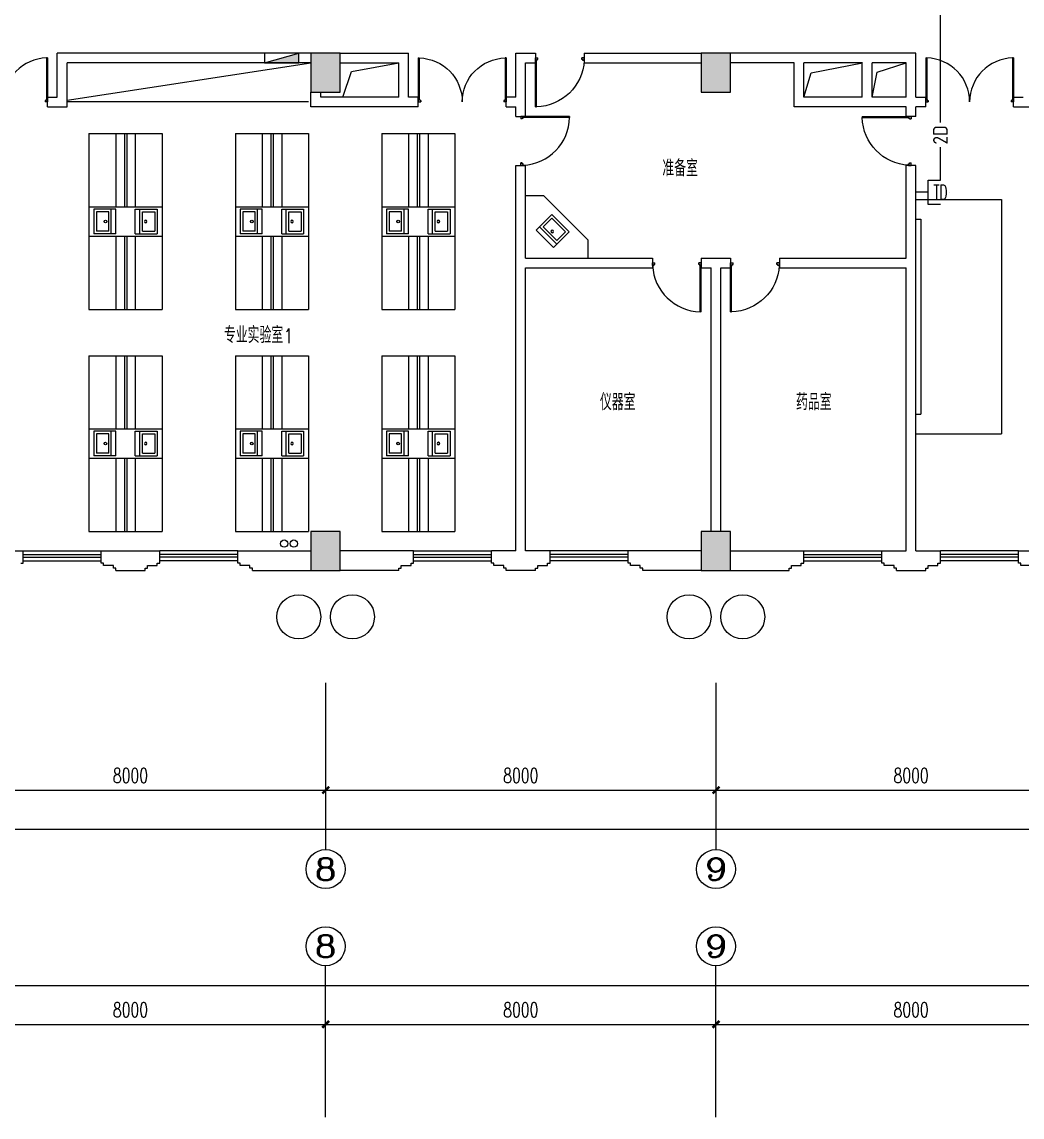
# Model space of a CAD drawing. Extents: x 190999 to 834799, y -200814 to 215286.
# Drawn here: x 341487 to 361987, y 26286 to 48726 of the extents above; entities that cross this region are included whole.
import ezdxf
from ezdxf.enums import TextEntityAlignment as Align

# ---------------------------------------------------------------- set-up
doc = ezdxf.new("R2010")
doc.units = 0
doc.header["$LTSCALE"] = 1000
doc.header["$MEASUREMENT"] = 0
for name, color, linetype in [('00-EQUIP', 3, 'Continuous'), ('00-SIG_TEXT', 7, 'Continuous'), ('00-WIRE-4', 6, 'Continuous'), ('A-墙线', 2, 'Continuous'), ('A-外包装修', 250, 'Continuous'), ('A-外窗', 145, 'Continuous'), ('A-家具', 250, 'Continuous'), ('A-门', 167, 'Continuous'), ('AXIS', 3, 'Continuous'), ('AXIS_TEXT', 7, 'Continuous'), ('COLUMN', 2, 'Continuous'), ('EQUIP_消火栓', 6, 'Continuous'), ('PUB_HATCH', 250, 'Continuous'), ('房间名称', 7, 'Continuous'), ('洞口线', 177, 'Continuous'), ('雨水管', 3, 'Continuous')]:
    doc.layers.add(name, color=color, linetype=linetype)
doc.styles.add('-GBCBIGGBENOR', font='GBENOR.shx', dxfattribs={"bigfont": 'GBCBIG.shx'})
doc.styles.add('_COMPLEX', font='COMPLEX.shx', dxfattribs={"width": 0.5})
doc.styles.add('_TCH_AXIS', font='COMPLEX', dxfattribs={"bigfont": 'GBCBIG'})
doc.styles.add('_TCH_DIM', font='SIMPLEX', dxfattribs={"bigfont": 'GBCBIG'})
doc.styles.add('COMPLEX', font='COMPLEX')
doc.styles.add('DIM_FONT', font='SIMPLEX', dxfattribs={"width": 0.7, "bigfont": 'GBCBIG'})
doc.styles.get("Standard").update_dxf_attribs({"font": 'simhei.ttf'})
doc.styles.add('zz-1', font='arial.ttf', dxfattribs={"width": 0.8})
doc.dimstyles.new('DIMN', dxfattribs={"dimtxt": 300, "dimasz": 100, "dimexe": 250, "dimexo": 300, "dimgap": 150, "dimtad": 1, "dimdec": 0, "dimzin": 0, "dimdsep": 46, "dimtxsty": 'DIM_FONT', "dimblk": 'ARCHTICK', "dimcen": 0.09, "dimclrt": 7, "dimazin": 2, "dimtfac": 1, "dimtdec": 0, "dimtix": 1, "dimtmove": 2, "dimatfit": 3, "dimfxl": 0, "dimtolj": 1, "dimtzin": 0, "dimarcsym": 0})

# ---------------------------------------------------------------- blocks, each defined once
blk = doc.blocks.new('m1000')
at = {"layer": 'A-墙线'}
for p, q in [((0, 0), (0, 200)), ((1000, 0), (1000, 200))]:
    blk.add_line(p, q, dxfattribs=at)
at = {"layer": 'A-门'}
for p, q in [((0, 1100), (0, 100)), ((0, 1100), (20, 1100)), ((20, 1100), (20, 150)), ((0, 150), (30, 150)), ((0, 100), (50, 100)), ((30, 150), (30, 130)), ((30, 130), (50, 130)), ((50, 130), (50, 100)), ((950, 130), (950, 100)), ((970, 130), (950, 130)), ((1000, 100), (950, 100)), ((970, 150), (970, 130)), ((1000, 150), (970, 150)), ((1000, 150), (1000, 100))]:
    blk.add_line(p, q, dxfattribs=at)
blk.add_arc((0, 100), 1000, 2.866, 88.854, dxfattribs=at)
blk = doc.blocks.new('m1800')
at = {"layer": 'A-墙线'}
for p, q in [((-900, -100), (-900, 100)), ((900, -100), (900, 100))]:
    blk.add_line(p, q, dxfattribs=at)
at = {"layer": 'A-门'}
for p, q in [((-900, 900), (-900, 0)), ((-900, 900), (-880, 900)), ((-880, 900), (-880, 50)), ((880, 900), (880, 50)), ((900, 900), (880, 900)), ((900, 900), (900, 0)), ((-900, 50), (-870, 50)), ((-900, 0), (-850, 0)), ((-870, 50), (-870, 30)), ((-870, 30), (-850, 30)), ((-850, 30), (-850, 0)), ((850, 30), (850, 0)), ((870, 30), (850, 30)), ((900, 0), (850, 0)), ((870, 50), (870, 30)), ((900, 50), (870, 50))]:
    blk.add_line(p, q, dxfattribs=at)
for centre, start, end in [((-900, 0), 0, 88.7267), ((900, 0), 91.2733, 180)]:
    blk.add_arc(centre, 900, start, end, dxfattribs=at)
blk = doc.blocks.new('$TwtSys$00000434')
for p, q in [((-0.5, 0.5), (-0.5, -0.5)), ((-0.5, -0.5), (0.5, 0.5)), ((0.5, 0.5), (-0.5, 0.5)), ((0.5, -0.5), (0.5, 0.5)), ((-0.5, -0.5), (0.5, -0.5))]:
    blk.add_line(p, q)
blk.add_solid([(0.5, -0.5), (0.5, 0.5), (-0.5, -0.5)])
blk = doc.blocks.new('_ArchTick')
at = {"const_width": 0.5}
blk.add_lwpolyline([(-0.7, -0.7), (0.7, 0.7)], dxfattribs=at)
blk = doc.blocks.new('*D994')
at = {"layer": 'AXIS', "color": 0, "lineweight": -2}
for p, q in [((339712, 26586), (339712, 28436)), ((347712, 26586), (347712, 28436)), ((339712, 28186), (347712, 28186))]:
    blk.add_line(p, q, dxfattribs=at)
at = {"layer": 'Defpoints', "color": 0}
for p in [(347712, 28186), (339712, 26286), (347712, 26286)]:
    blk.add_point(p, dxfattribs=at)
at = {"layer": 'AXIS', "color": 0, "lineweight": -2, "xscale": 100, "yscale": 100, "zscale": 100, "rotation": 180}
blk.add_blockref('_ArchTick', (339712, 28186), dxfattribs=at)
at = {"layer": 'AXIS', "color": 0, "lineweight": -2, "xscale": 100, "yscale": 100, "zscale": 100}
blk.add_blockref('_ArchTick', (347712, 28186), dxfattribs=at)
at = {"layer": 'AXIS', "color": 7, "insert": (343712, 28486), "char_height": 300, "attachment_point": 5, "style": 'DIM_FONT'}
blk.add_mtext('\\A1;8000', dxfattribs=at)
blk = doc.blocks.new('*D995')
at = {"layer": 'AXIS', "color": 0, "lineweight": -2}
for p, q in [((347712, 26586), (347712, 28436)), ((355712, 26586), (355712, 28436)), ((347712, 28186), (355712, 28186))]:
    blk.add_line(p, q, dxfattribs=at)
at = {"layer": 'Defpoints', "color": 0}
for p in [(355712, 28186), (347712, 26286), (355712, 26286)]:
    blk.add_point(p, dxfattribs=at)
at = {"layer": 'AXIS', "color": 0, "lineweight": -2, "xscale": 100, "yscale": 100, "zscale": 100, "rotation": 180}
blk.add_blockref('_ArchTick', (347712, 28186), dxfattribs=at)
at = {"layer": 'AXIS', "color": 0, "lineweight": -2, "xscale": 100, "yscale": 100, "zscale": 100}
blk.add_blockref('_ArchTick', (355712, 28186), dxfattribs=at)
at = {"layer": 'AXIS', "color": 7, "insert": (351712, 28486), "char_height": 300, "attachment_point": 5, "style": 'DIM_FONT'}
blk.add_mtext('\\A1;8000', dxfattribs=at)
blk = doc.blocks.new('*D996')
at = {"layer": 'AXIS', "color": 0, "lineweight": -2}
for p, q in [((355712, 26586), (355712, 28436)), ((363712, 26586), (363712, 28436)), ((355712, 28186), (363712, 28186))]:
    blk.add_line(p, q, dxfattribs=at)
at = {"layer": 'Defpoints', "color": 0}
for p in [(363712, 28186), (355712, 26286), (363712, 26286)]:
    blk.add_point(p, dxfattribs=at)
at = {"layer": 'AXIS', "color": 0, "lineweight": -2, "xscale": 100, "yscale": 100, "zscale": 100, "rotation": 180}
blk.add_blockref('_ArchTick', (355712, 28186), dxfattribs=at)
at = {"layer": 'AXIS', "color": 0, "lineweight": -2, "xscale": 100, "yscale": 100, "zscale": 100}
blk.add_blockref('_ArchTick', (363712, 28186), dxfattribs=at)
at = {"layer": 'AXIS', "color": 7, "insert": (359712, 28486), "char_height": 300, "attachment_point": 5, "style": 'DIM_FONT'}
blk.add_mtext('\\A1;8000', dxfattribs=at)
blk = doc.blocks.new('*D1003')
at = {"layer": 'AXIS', "color": 0, "lineweight": -2}
for p, q in [((325012, 26586), (325012, 29236)), ((402262, 26586), (402262, 29236)), ((325012, 28986), (402262, 28986))]:
    blk.add_line(p, q, dxfattribs=at)
at = {"layer": 'Defpoints', "color": 0}
for p in [(402262, 28986), (325012, 26286), (402262, 26286)]:
    blk.add_point(p, dxfattribs=at)
at = {"layer": 'AXIS', "color": 0, "lineweight": -2, "xscale": 100, "yscale": 100, "zscale": 100, "rotation": 180}
blk.add_blockref('_ArchTick', (325012, 28986), dxfattribs=at)
at = {"layer": 'AXIS', "color": 0, "lineweight": -2, "xscale": 100, "yscale": 100, "zscale": 100}
blk.add_blockref('_ArchTick', (402262, 28986), dxfattribs=at)
at = {"layer": 'AXIS', "color": 7, "insert": (363637, 29286), "char_height": 300, "attachment_point": 5, "style": 'DIM_FONT'}
blk.add_mtext('\\A1;77250', dxfattribs=at)
blk = doc.blocks.new('*D1062')
at = {"layer": 'AXIS', "color": 0, "lineweight": -2}
for p, q in [((339712, 34386), (339712, 32736)), ((347712, 34386), (347712, 32736)), ((339712, 32986), (347712, 32986))]:
    blk.add_line(p, q, dxfattribs=at)
at = {"layer": 'Defpoints', "color": 0}
for p in [(339712, 34686), (347712, 34686), (347712, 32986)]:
    blk.add_point(p, dxfattribs=at)
at = {"layer": 'AXIS', "color": 0, "lineweight": -2, "xscale": 100, "yscale": 100, "zscale": 100, "rotation": 180}
blk.add_blockref('_ArchTick', (339712, 32986), dxfattribs=at)
at = {"layer": 'AXIS', "color": 0, "lineweight": -2, "xscale": 100, "yscale": 100, "zscale": 100}
blk.add_blockref('_ArchTick', (347712, 32986), dxfattribs=at)
at = {"layer": 'AXIS', "color": 7, "insert": (343712, 33286), "char_height": 300, "attachment_point": 5, "style": 'DIM_FONT'}
blk.add_mtext('\\A1;8000', dxfattribs=at)
blk = doc.blocks.new('*D1063')
at = {"layer": 'AXIS', "color": 0, "lineweight": -2}
for p, q in [((347712, 34386), (347712, 32736)), ((355712, 34386), (355712, 32736)), ((347712, 32986), (355712, 32986))]:
    blk.add_line(p, q, dxfattribs=at)
at = {"layer": 'Defpoints', "color": 0}
for p in [(347712, 34686), (355712, 34686), (355712, 32986)]:
    blk.add_point(p, dxfattribs=at)
at = {"layer": 'AXIS', "color": 0, "lineweight": -2, "xscale": 100, "yscale": 100, "zscale": 100, "rotation": 180}
blk.add_blockref('_ArchTick', (347712, 32986), dxfattribs=at)
at = {"layer": 'AXIS', "color": 0, "lineweight": -2, "xscale": 100, "yscale": 100, "zscale": 100}
blk.add_blockref('_ArchTick', (355712, 32986), dxfattribs=at)
at = {"layer": 'AXIS', "color": 7, "insert": (351712, 33286), "char_height": 300, "attachment_point": 5, "style": 'DIM_FONT'}
blk.add_mtext('\\A1;8000', dxfattribs=at)
blk = doc.blocks.new('*D1064')
at = {"layer": 'AXIS', "color": 0, "lineweight": -2}
for p, q in [((355712, 34386), (355712, 32736)), ((363712, 34386), (363712, 32736)), ((355712, 32986), (363712, 32986))]:
    blk.add_line(p, q, dxfattribs=at)
at = {"layer": 'Defpoints', "color": 0}
for p in [(355712, 34686), (363712, 34686), (363712, 32986)]:
    blk.add_point(p, dxfattribs=at)
at = {"layer": 'AXIS', "color": 0, "lineweight": -2, "xscale": 100, "yscale": 100, "zscale": 100, "rotation": 180}
blk.add_blockref('_ArchTick', (355712, 32986), dxfattribs=at)
at = {"layer": 'AXIS', "color": 0, "lineweight": -2, "xscale": 100, "yscale": 100, "zscale": 100}
blk.add_blockref('_ArchTick', (363712, 32986), dxfattribs=at)
at = {"layer": 'AXIS', "color": 7, "insert": (359712, 33286), "char_height": 300, "attachment_point": 5, "style": 'DIM_FONT'}
blk.add_mtext('\\A1;8000', dxfattribs=at)
blk = doc.blocks.new('*D1071')
at = {"layer": 'AXIS', "color": 0, "lineweight": -2}
for p, q in [((329412, 34386), (329412, 31936)), ((402712, 34386), (402712, 31936)), ((329412, 32186), (402712, 32186))]:
    blk.add_line(p, q, dxfattribs=at)
at = {"layer": 'Defpoints', "color": 0}
for p in [(329412, 34686), (402712, 34686), (402712, 32186)]:
    blk.add_point(p, dxfattribs=at)
at = {"layer": 'AXIS', "color": 0, "lineweight": -2, "xscale": 100, "yscale": 100, "zscale": 100, "rotation": 180}
blk.add_blockref('_ArchTick', (329412, 32186), dxfattribs=at)
at = {"layer": 'AXIS', "color": 0, "lineweight": -2, "xscale": 100, "yscale": 100, "zscale": 100}
blk.add_blockref('_ArchTick', (402712, 32186), dxfattribs=at)
at = {"layer": 'AXIS', "color": 7, "insert": (366062, 32486), "char_height": 300, "attachment_point": 5, "style": 'DIM_FONT'}
blk.add_mtext('\\A1;73300', dxfattribs=at)
blk = doc.blocks.new('_AXISO')
blk.add_circle((0, 0), 0.5)
at = {"layer": 'AXIS_TEXT', "style": 'COMPLEX', "width": 1.041667}
blk.add_attdef('A', text='', height=0.56, dxfattribs=at).set_placement((-0.25, -0.28), (0.25, -0.28), align=Align.FIT)
blk = doc.blocks.new('$plan$00001609')
at = {"linetype": 'Continuous'}
for p, q in [((0, -251), (0, 251)), ((0, 251), (450, 251)), ((93, -251), (93, 251)), ((450, 251), (450, -251)), ((146, -199), (146, 199)), ((146, 199), (397, 199)), ((397, 199), (397, -199)), ((146, -199), (397, -199)), ((0, -251), (450, -251))]:
    blk.add_line(p, q, dxfattribs=at)
blk.add_line((238, 2), (238, 0))
blk.add_arc((212, 0), 26, 4.716, 0, dxfattribs=at)
at = {"style": 'zz-1'}
for tag in ['YSIZE', 'XSIZE']:
    blk.add_attdef(tag, (0, 0), '', height=0.5, dxfattribs=at)
blk = doc.blocks.new('_LINKPT1')
at = {"color": 0}
blk.add_line((0, 0), (0, 0), dxfattribs=at)
blk = doc.blocks.new('IO37IMB6')
for p, q in [((-0.5, 0.499), (-0.5, 0.999)), ((0.5, 0.999), (0.5, 0.499)), ((0.5, 0.499), (-0.5, 0.499)), ((0, 0.5), (0, 0))]:
    blk.add_line(p, q)
at = {"xscale": 0.002, "yscale": 0.002, "zscale": 0.002}
for p in [(0, 1.384), (-0.5, 0.499), (0.5, 0.499), (0, 0)]:
    blk.add_blockref('_LINKPT1', p, dxfattribs=at)
at = {"style": '_COMPLEX', "width": 0.6, "flags": 8}
blk.add_attdef('$TEXT$', text='', height=0.6, dxfattribs=at).set_placement((0, 1), align=Align.MIDDLE_CENTER)
at = {"flags": 9}
blk.add_attdef('A', (0, 0), '', height=0.00002, dxfattribs=at)

msp = doc.modelspace()

# ---------------------------------------------------------------- hatches: boundary and pattern name
at = {"layer": 'PUB_HATCH'}
for points in [[(348011.6, 47286.5), (348011.6, 48086.5), (347411.6, 48086.5), (347411.6, 47286.5)], [(356011.6, 47286.5), (356011.6, 48086.5), (355411.6, 48086.5), (355411.6, 47286.5)], [(348011.6, 37486.5), (348011.6, 38286.5), (347411.6, 38286.5), (347411.6, 37486.5)], [(356011.6, 37486.5), (356011.6, 38286.5), (355411.6, 38286.5), (355411.6, 37486.5)]]:
    msp.add_hatch(color=256, dxfattribs=at).paths.add_polyline_path(points)

# ---------------------------------------------------------------- linework, layer by layer
at = {"layer": '00-WIRE-4'}
for p, q in [((360311.1, 46661.9), (360311.1, 51086.5)), ((360311.1, 45486.5), (360311.1, 46161.3))]:
    msp.add_line(p, q, dxfattribs=at)
at = {"layer": 'A-墙线'}
for p, q in [((347411.6, 48086.5), (342211.6, 48086.5)), ((342211.6, 47186.5), (342211.6, 48086.5)), ((348011.6, 48086.5), (349411.6, 48086.5)), ((349411.6, 47186.5), (349411.6, 48086.5)), ((351611.6, 47186.5), (351611.6, 48086.5)), ((351611.6, 48086.5), (352011.6, 48086.5)), ((353011.6, 48086.5), (355411.6, 48086.5)), ((359811.6, 48086.5), (356011.6, 48086.5)), ((359811.6, 47186.5), (359811.6, 48086.5)), ((347411.6, 47886.5), (342411.6, 47886.5)), ((342411.6, 46986.5), (342411.6, 47886.5)), ((348011.6, 47886.5), (349211.6, 47886.5)), ((349211.6, 47186.5), (349211.6, 47886.5)), ((351811.6, 46786.5), (351811.6, 47886.5)), ((351811.6, 47886.5), (352011.6, 47886.5)), ((353011.6, 47886.5), (355411.6, 47886.5)), ((357311.6, 47886.5), (356011.6, 47886.5)), ((358713, 47886.5), (357511.6, 47886.5)), ((359611.6, 47886.5), (358911.6, 47886.5)), ((359611.6, 47186.5), (359611.6, 47886.5)), ((342011.6, 47186.5), (342211.6, 47186.5)), ((347411.6, 46986.5), (347411.6, 47286.5)), ((347611.6, 47186.5), (347611.6, 47286.5)), ((349211.6, 47186.5), (347611.6, 47186.5)), ((349611.6, 47186.5), (349411.6, 47186.5)), ((351611.6, 47186.5), (351411.6, 47186.5)), ((359811.6, 47186.5), (360011.6, 47186.5)), ((361811.6, 47186.5), (362011.6, 47186.5)), ((342011.6, 46986.5), (342411.6, 46986.5)), ((349611.6, 46986.5), (347411.6, 46986.5)), ((351411.6, 46986.5), (351611.6, 46986.5)), ((351611.6, 46786.5), (351611.6, 46986.5)), ((359611.6, 46786.5), (359611.6, 46986.5)), ((359811.6, 46786.5), (359811.6, 46986.5)), ((360011.6, 46986.5), (359811.6, 46986.5)), ((361811.6, 46986.5), (364011.6, 46986.5)), ((351611.6, 37886.5), (351611.6, 45786.5)), ((351811.6, 43886.5), (351811.6, 45786.5)), ((359611.6, 43886.5), (359611.6, 45786.5)), ((359811.6, 37886.5), (359811.6, 45786.5)), ((351811.6, 43886.5), (354411.6, 43886.5)), ((355411.6, 43886.5), (356011.6, 43886.5)), ((357011.6, 43886.5), (359611.6, 43886.5)), ((351811.6, 37886.5), (351811.6, 43686.5)), ((351811.6, 43686.5), (354411.6, 43686.5)), ((355411.6, 43686.5), (355611.6, 43686.5)), ((355611.6, 38286.5), (355611.6, 43686.5)), ((355811.6, 43686.5), (356011.6, 43686.5)), ((355811.6, 38286.5), (355811.6, 43686.5)), ((357011.6, 43686.5), (359611.6, 43686.5)), ((359611.6, 37886.5), (359611.6, 43686.5)), ((340011.6, 37886.5), (341511.6, 37886.5)), ((341511.6, 37636.5), (341511.6, 37886.5)), ((343111.6, 37886.5), (344311.6, 37886.5)), ((343111.6, 37636.5), (343111.6, 37886.5)), ((344311.6, 37636.5), (344311.6, 37886.5)), ((345911.6, 37886.5), (347411.6, 37886.5)), ((345911.6, 37636.5), (345911.6, 37886.5)), ((349511.6, 37886.5), (348011.6, 37886.5)), ((349511.6, 37636.5), (349511.6, 37886.5)), ((351611.6, 37886.5), (351111.6, 37886.5)), ((351111.6, 37636.5), (351111.6, 37886.5)), ((352311.6, 37886.5), (351811.6, 37886.5)), ((352311.6, 37636.5), (352311.6, 37886.5)), ((355411.6, 37886.5), (353911.6, 37886.5)), ((353911.6, 37636.5), (353911.6, 37886.5)), ((356011.6, 37886.5), (357511.6, 37886.5)), ((357511.6, 37636.5), (357511.6, 37886.5)), ((359111.6, 37886.5), (359611.6, 37886.5)), ((359111.6, 37636.5), (359111.6, 37886.5)), ((359811.6, 37886.5), (360311.6, 37886.5)), ((360311.6, 37636.5), (360311.6, 37886.5)), ((361911.6, 37886.5), (363411.6, 37886.5)), ((361911.6, 37636.5), (361911.6, 37886.5)), ((341461.6, 37636.5), (341511.6, 37636.5)), ((343161.6, 37636.5), (343111.6, 37636.5)), ((343161.6, 37586.5), (343161.6, 37636.5)), ((343361.6, 37586.5), (343161.6, 37586.5)), ((343361.6, 37536.5), (343361.6, 37586.5)), ((343411.6, 37536.5), (343361.6, 37536.5)), ((343411.6, 37486.5), (343411.6, 37536.5)), ((343411.6, 37486.5), (344011.6, 37486.5)), ((344011.6, 37486.5), (344011.6, 37536.5)), ((344011.6, 37536.5), (344061.6, 37536.5)), ((344061.6, 37536.5), (344061.6, 37586.5)), ((344061.6, 37586.5), (344261.6, 37586.5)), ((344261.6, 37636.5), (344311.6, 37636.5)), ((344261.6, 37586.5), (344261.6, 37636.5)), ((345961.6, 37636.5), (345911.6, 37636.5)), ((345961.6, 37586.5), (345961.6, 37636.5)), ((346161.6, 37586.5), (345961.6, 37586.5)), ((346161.6, 37536.5), (346161.6, 37586.5)), ((346211.6, 37536.5), (346161.6, 37536.5)), ((346211.6, 37486.5), (346211.6, 37536.5)), ((346211.6, 37486.5), (347411.6, 37486.5)), ((349211.6, 37486.5), (348011.6, 37486.5)), ((349211.6, 37486.5), (349211.6, 37536.5)), ((349211.6, 37536.5), (349261.6, 37536.5)), ((349261.6, 37536.5), (349261.6, 37586.5)), ((349261.6, 37586.5), (349461.6, 37586.5)), ((349461.6, 37636.5), (349511.6, 37636.5)), ((349461.6, 37586.5), (349461.6, 37636.5)), ((351161.6, 37636.5), (351111.6, 37636.5)), ((351161.6, 37586.5), (351161.6, 37636.5)), ((351361.6, 37586.5), (351161.6, 37586.5)), ((351361.6, 37536.5), (351361.6, 37586.5)), ((351411.6, 37536.5), (351361.6, 37536.5)), ((351411.6, 37486.5), (351411.6, 37536.5)), ((352011.6, 37486.5), (351411.6, 37486.5)), ((352011.6, 37486.5), (352011.6, 37536.5)), ((352011.6, 37536.5), (352061.6, 37536.5)), ((352061.6, 37536.5), (352061.6, 37586.5)), ((352061.6, 37586.5), (352261.6, 37586.5)), ((352261.6, 37636.5), (352311.6, 37636.5)), ((352261.6, 37586.5), (352261.6, 37636.5)), ((353961.6, 37636.5), (353911.6, 37636.5)), ((353961.6, 37586.5), (353961.6, 37636.5)), ((354161.6, 37586.5), (353961.6, 37586.5)), ((354161.6, 37536.5), (354161.6, 37586.5)), ((354211.6, 37536.5), (354161.6, 37536.5)), ((354211.6, 37486.5), (354211.6, 37536.5)), ((355411.6, 37486.5), (354211.6, 37486.5)), ((356011.6, 37486.5), (357211.6, 37486.5)), ((357211.6, 37486.5), (357211.6, 37536.5)), ((357211.6, 37536.5), (357261.6, 37536.5)), ((357261.6, 37536.5), (357261.6, 37586.5)), ((357261.6, 37586.5), (357461.6, 37586.5)), ((357461.6, 37636.5), (357511.6, 37636.5)), ((357461.6, 37586.5), (357461.6, 37636.5)), ((359161.6, 37636.5), (359111.6, 37636.5)), ((359161.6, 37586.5), (359161.6, 37636.5)), ((359361.6, 37586.5), (359161.6, 37586.5)), ((359361.6, 37536.5), (359361.6, 37586.5)), ((359411.6, 37536.5), (359361.6, 37536.5)), ((359411.6, 37486.5), (359411.6, 37536.5)), ((359411.6, 37486.5), (360011.6, 37486.5)), ((360011.6, 37486.5), (360011.6, 37536.5)), ((360011.6, 37536.5), (360061.6, 37536.5)), ((360061.6, 37536.5), (360061.6, 37586.5)), ((360061.6, 37586.5), (360261.6, 37586.5)), ((360261.6, 37636.5), (360311.6, 37636.5)), ((360261.6, 37586.5), (360261.6, 37636.5)), ((361961.6, 37636.5), (361911.6, 37636.5)), ((361961.6, 37586.5), (361961.6, 37636.5)), ((362161.6, 37586.5), (361961.6, 37586.5))]:
    msp.add_line(p, q, dxfattribs=at)
for points in [[(359611.6, 46986.5), (357311.6, 46986.5), (357311.6, 47886.5)], [(358711.6, 47186.5), (357511.6, 47186.5), (357511.6, 47886.5)], [(358711.6, 47186.5), (358711.6, 47886.5)], [(359611.6, 47186.5), (358911.6, 47186.5), (358911.6, 47886.5)]]:
    msp.add_lwpolyline(points, dxfattribs=at)
at = {"layer": 'A-外包装修'}
for centre in [(347161.6, 36536.5), (348261.6, 36536.5), (355161.6, 36536.5), (356261.6, 36536.5)]:
    msp.add_circle(centre, 450, dxfattribs=at)
at = {"layer": 'A-外窗'}
for p, q in [((341511.6, 37886.5), (343111.6, 37886.5)), ((341511.6, 37816.5), (343111.6, 37816.5)), ((341511.6, 37756.5), (343111.6, 37756.5)), ((345911.6, 37886.5), (344311.6, 37886.5)), ((345911.6, 37816.5), (344311.6, 37816.5)), ((345911.6, 37756.5), (344311.6, 37756.5)), ((349511.6, 37886.5), (351111.6, 37886.5)), ((349511.6, 37816.5), (351111.6, 37816.5)), ((349511.6, 37756.5), (351111.6, 37756.5)), ((353911.6, 37886.5), (352311.6, 37886.5)), ((353911.6, 37816.5), (352311.6, 37816.5)), ((353911.6, 37756.5), (352311.6, 37756.5)), ((357511.6, 37886.5), (359111.6, 37886.5)), ((357511.6, 37816.5), (359111.6, 37816.5)), ((357511.6, 37756.5), (359111.6, 37756.5)), ((361911.6, 37886.5), (360311.6, 37886.5)), ((361911.6, 37816.5), (360311.6, 37816.5)), ((361911.6, 37756.5), (360311.6, 37756.5)), ((341511.6, 37686.5), (343111.6, 37686.5)), ((345911.6, 37686.5), (344311.6, 37686.5)), ((349511.6, 37686.5), (351111.6, 37686.5)), ((353911.6, 37686.5), (352311.6, 37686.5)), ((357511.6, 37686.5), (359111.6, 37686.5)), ((361911.6, 37686.5), (360311.6, 37686.5))]:
    msp.add_line(p, q, dxfattribs=at)
at = {"layer": 'A-家具'}
for p, q in [((342411.6, 47124.6), (347411.6, 47886.5)), ((347361.6, 47086.5), (342411.6, 47086.5)), ((342861.6, 46436.5), (342861.6, 42836.5)), ((342861.6, 46436.5), (344361.6, 46436.5)), ((343411.6, 46436.5), (343411.6, 44936.5)), ((343586.6, 46436.5), (343586.6, 44936.5)), ((343636.6, 46436.5), (343636.6, 44936.5)), ((343811.6, 46436.5), (343811.6, 44936.5)), ((344361.6, 46436.5), (344361.6, 42836.5)), ((345861.6, 46436.5), (345861.6, 42836.5)), ((345861.6, 46436.5), (347361.6, 46436.5)), ((346411.6, 46436.5), (346411.6, 44936.5)), ((346586.6, 46436.5), (346586.6, 44936.5)), ((346636.6, 46436.5), (346636.6, 44936.5)), ((346811.6, 46436.5), (346811.6, 44936.5)), ((347361.6, 46436.5), (347361.6, 42836.5)), ((348861.6, 46436.5), (348861.6, 42836.5)), ((348861.6, 46436.5), (350361.6, 46436.5)), ((349411.6, 46436.5), (349411.6, 44936.5)), ((349586.6, 46436.5), (349586.6, 44936.5)), ((349636.6, 46436.5), (349636.6, 44936.5)), ((349811.6, 46436.5), (349811.6, 44936.5)), ((350361.6, 46436.5), (350361.6, 42836.5)), ((352186.6, 45161.5), (351811.6, 45161.5)), ((353086.6, 44261.5), (352186.6, 45161.5)), ((342861.6, 44936.5), (344361.6, 44936.5)), ((345861.6, 44936.5), (347361.6, 44936.5)), ((348861.6, 44936.5), (350361.6, 44936.5)), ((359811.6, 45086.5), (361561.6, 45086.5)), ((361561.6, 45086.5), (361561.6, 40286.5)), ((359811.6, 44686.5), (359911.6, 44686.5)), ((359911.6, 44686.5), (359911.6, 40686.5)), ((342861.6, 44336.5), (344361.6, 44336.5)), ((343411.6, 44336.5), (343411.6, 42836.5)), ((343586.6, 44336.5), (343586.6, 42836.5)), ((343636.6, 44336.5), (343636.6, 42836.5)), ((343811.6, 44336.5), (343811.6, 42836.5)), ((345861.6, 44336.5), (347361.6, 44336.5)), ((346411.6, 44336.5), (346411.6, 42836.5)), ((346586.6, 44336.5), (346586.6, 42836.5)), ((346636.6, 44336.5), (346636.6, 42836.5)), ((346811.6, 44336.5), (346811.6, 42836.5)), ((348861.6, 44336.5), (350361.6, 44336.5)), ((349411.6, 44336.5), (349411.6, 42836.5)), ((349586.6, 44336.5), (349586.6, 42836.5)), ((349636.6, 44336.5), (349636.6, 42836.5)), ((349811.6, 44336.5), (349811.6, 42836.5)), ((353086.6, 44261.5), (353086.6, 43886.5)), ((342861.6, 42836.5), (344361.6, 42836.5)), ((345861.6, 42836.5), (347361.6, 42836.5)), ((348861.6, 42836.5), (350361.6, 42836.5)), ((342861.6, 41886.5), (342861.6, 38286.5)), ((342861.6, 41886.5), (344361.6, 41886.5)), ((343411.6, 41886.5), (343411.6, 40386.5)), ((343586.6, 41886.5), (343586.6, 40386.5)), ((343636.6, 41886.5), (343636.6, 40386.5)), ((343811.6, 41886.5), (343811.6, 40386.5)), ((344361.6, 41886.5), (344361.6, 38286.5)), ((345861.6, 41886.5), (345861.6, 38286.5)), ((345861.6, 41886.5), (347361.6, 41886.5)), ((346411.6, 41886.5), (346411.6, 40386.5)), ((346586.6, 41886.5), (346586.6, 40386.5)), ((346636.6, 41886.5), (346636.6, 40386.5)), ((346811.6, 41886.5), (346811.6, 40386.5)), ((347361.6, 41886.5), (347361.6, 38286.5)), ((348861.6, 41886.5), (348861.6, 38286.5)), ((348861.6, 41886.5), (350361.6, 41886.5)), ((349411.6, 41886.5), (349411.6, 40386.5)), ((349586.6, 41886.5), (349586.6, 40386.5)), ((349636.6, 41886.5), (349636.6, 40386.5)), ((349811.6, 41886.5), (349811.6, 40386.5)), ((350361.6, 41886.5), (350361.6, 38286.5)), ((359811.6, 40686.5), (359911.6, 40686.5)), ((342861.6, 40386.5), (344361.6, 40386.5)), ((345861.6, 40386.5), (347361.6, 40386.5)), ((348861.6, 40386.5), (350361.6, 40386.5)), ((359811.6, 40286.5), (361561.6, 40286.5)), ((342861.6, 39786.5), (344361.6, 39786.5)), ((343411.6, 39786.5), (343411.6, 38286.5)), ((343586.6, 39786.5), (343586.6, 38286.5)), ((343636.6, 39786.5), (343636.6, 38286.5)), ((343811.6, 39786.5), (343811.6, 38286.5)), ((345861.6, 39786.5), (347361.6, 39786.5)), ((346411.6, 39786.5), (346411.6, 38286.5)), ((346586.6, 39786.5), (346586.6, 38286.5)), ((346636.6, 39786.5), (346636.6, 38286.5)), ((346811.6, 39786.5), (346811.6, 38286.5)), ((348861.6, 39786.5), (350361.6, 39786.5)), ((349411.6, 39786.5), (349411.6, 38286.5)), ((349586.6, 39786.5), (349586.6, 38286.5)), ((349636.6, 39786.5), (349636.6, 38286.5)), ((349811.6, 39786.5), (349811.6, 38286.5)), ((342861.6, 38286.5), (344361.6, 38286.5)), ((345861.6, 38286.5), (347361.6, 38286.5)), ((348861.6, 38286.5), (350361.6, 38286.5))]:
    msp.add_line(p, q, dxfattribs=at)
at = {"layer": 'AXIS'}
for p, q in [((347711.6, 35186.5), (347711.6, 31767.4)), ((355711.6, 35186.5), (355711.6, 31767.4)), ((347711.6, 26286.5), (347711.6, 29386.5)), ((355711.6, 26286.5), (355711.6, 29386.5))]:
    msp.add_line(p, q, dxfattribs=at)
at = {"layer": 'COLUMN'}
for p, q in [((348011.6, 48086.5), (347411.6, 48086.5)), ((347411.6, 48086.5), (347411.6, 47286.5)), ((348011.6, 47286.5), (348011.6, 48086.5)), ((356011.6, 48086.5), (355411.6, 48086.5)), ((355411.6, 48086.5), (355411.6, 47286.5)), ((356011.6, 47286.5), (356011.6, 48086.5)), ((347411.6, 47286.5), (348011.6, 47286.5)), ((355411.6, 47286.5), (356011.6, 47286.5)), ((348011.6, 38286.5), (347411.6, 38286.5)), ((347411.6, 38286.5), (347411.6, 37486.5)), ((348011.6, 37486.5), (348011.6, 38286.5)), ((356011.6, 38286.5), (355411.6, 38286.5)), ((355411.6, 38286.5), (355411.6, 37486.5)), ((356011.6, 37486.5), (356011.6, 38286.5)), ((347411.6, 37486.5), (348011.6, 37486.5)), ((355411.6, 37486.5), (356011.6, 37486.5))]:
    msp.add_line(p, q, dxfattribs=at)
at = {"layer": '洞口线', "ltscale": 2}
for points in [[(348061.6, 47186.5), (348239.5, 47712.9), (349211.6, 47886.5)], [(357511.6, 47186.5), (357665.7, 47684.8), (358713, 47886.5)], [(358911.6, 47186.5), (359014.4, 47699.3), (359611.6, 47886.5)]]:
    msp.add_lwpolyline(points, dxfattribs=at)
at = {"layer": '雨水管'}
for centre in [(346861.6, 38036.5), (347061.6, 38036.5)]:
    msp.add_circle(centre, 75, dxfattribs=at)

# ---------------------------------------------------------------- block references
at = {"layer": '00-EQUIP'}
ref = msp.add_blockref('IO37IMB6', (359811.6, 45236.5), dxfattribs=dict(at, xscale=500, yscale=500, zscale=500, rotation=270))
ref.add_attrib('$TEXT$', 'TD', dxfattribs={"layer": '0', "height": 300, "style": '_COMPLEX', "width": 0.6, "flags": 8}).set_placement((360311.6, 45236.5), align=Align.MIDDLE_CENTER)
at = {"layer": 'A-家具', "yscale": -1, "rotation": 180}
for p in [(343411.6, 44636.5), (346411.6, 44636.5), (349411.6, 44636.5), (343411.6, 40086.5), (346411.6, 40086.5), (349411.6, 40086.5)]:
    msp.add_blockref('$plan$00001609', p, dxfattribs=at)
at = {"layer": 'A-家具'}
for p in [(343811.6, 44636.5), (346811.6, 44636.5), (349811.6, 44636.5), (343811.6, 40086.5), (346811.6, 40086.5), (349811.6, 40086.5)]:
    msp.add_blockref('$plan$00001609', p, dxfattribs=at)
at = {"layer": 'A-家具', "rotation": 45.00000000000001}
msp.add_blockref('$plan$00001609', (352206.3, 44281.2), dxfattribs=at)
at = {"layer": 'A-门', "xscale": -1}
for p, rotation in [((352011.6, 48086.5), 180), ((359811.6, 46786.5), 90), ((356011.6, 43886.5), 180)]:
    msp.add_blockref('m1000', p, dxfattribs=dict(at, rotation=rotation))
at = {"layer": 'A-门'}
for p in [(341111.6, 47086.5), (360911.6, 47086.5)]:
    msp.add_blockref('m1800', p, dxfattribs=at)
at = {"layer": 'A-门', "xscale": -1}
msp.add_blockref('m1800', (350511.6, 47086.5), dxfattribs=at)
at = {"layer": 'A-门'}
for p, rotation in [((351611.6, 46786.5), 270), ((355411.6, 43886.5), 180)]:
    msp.add_blockref('m1000', p, dxfattribs=dict(at, rotation=rotation))
at = {"layer": 'AXIS'}
ref = msp.add_blockref('_AXISO', (347711.6, 31367.4), dxfattribs=dict(at, xscale=800, yscale=800, zscale=800))
ref.add_attrib('A', '8', dxfattribs={"layer": 'AXIS_TEXT', "height": 452.5, "style": '_TCH_AXIS', "width": 1.5}).set_placement((347485.4, 31141.1), (347937.9, 31141.1), align=Align.FIT)
ref = msp.add_blockref('_AXISO', (355711.6, 31367.4), dxfattribs=dict(at, xscale=800, yscale=800, zscale=800))
ref.add_attrib('A', '9', dxfattribs={"layer": 'AXIS_TEXT', "height": 452.5, "style": '_TCH_AXIS', "width": 1.5}).set_placement((355485.4, 31141.1), (355937.9, 31141.1), align=Align.FIT)
ref = msp.add_blockref('_AXISO', (347711.6, 29786.5), dxfattribs=dict(at, xscale=800, yscale=800, zscale=800))
ref.add_attrib('A', '8', dxfattribs={"layer": 'AXIS_TEXT', "height": 452.5, "style": '_TCH_AXIS', "width": 1.5}).set_placement((347485.4, 29560.2), (347937.9, 29560.2), align=Align.FIT)
ref = msp.add_blockref('_AXISO', (355711.6, 29786.5), dxfattribs=dict(at, xscale=800, yscale=800, zscale=800))
ref.add_attrib('A', '9', dxfattribs={"layer": 'AXIS_TEXT', "height": 452.5, "style": '_TCH_AXIS', "width": 1.5}).set_placement((355485.4, 29560.2), (355937.9, 29560.2), align=Align.FIT)
at = {"layer": 'EQUIP_消火栓', "xscale": 700, "yscale": 200, "zscale": 700}
msp.add_blockref('$TwtSys$00000434', (346811.6, 47986.5), dxfattribs=at)

# ---------------------------------------------------------------- texts
at = {"layer": '00-SIG_TEXT', "style": '-GBCBIGGBENOR'}
msp.add_text('2D', height=300, rotation=90, dxfattribs=at).set_placement((360311.1, 46411.6), align=Align.MIDDLE_CENTER)
at = {"layer": '房间名称', "style": '_TCH_DIM'}
for s, p in [('准备室', (354612.6, 45559.7)), ('专业实验室', (345627.5, 42143.2)), ('仪器室', (353334, 40769.6)), ('药品室', (357352.5, 40769.6))]:
    msp.add_text(s, height=337.59, dxfattribs=at).set_placement(p)
at = {"layer": '房间名称', "style": '_TCH_DIM', "width": 0.705882}
msp.add_text('1', height=297.5, dxfattribs=at).set_placement((346856.2, 42143.2))

# ---------------------------------------------------------------- dimensions: what is measured, and where the dimension line sits
at = {"layer": 'AXIS'}
for p1, p2, distance, picture, middle in [((329411.6, 34686.5), (402711.6, 34686.5), -2500, '*D1071', (366061.6, 32486.5)), ((339711.6, 34686.5), (347711.6, 34686.5), -1700, '*D1062', (343711.6, 33286.5)), ((347711.6, 34686.5), (355711.6, 34686.5), -1700, '*D1063', (351711.6, 33286.5)), ((355711.6, 34686.5), (363711.6, 34686.5), -1700, '*D1064', (359711.6, 33286.5)), ((325011.8, 26286.5), (402261.6, 26286.5), 2700, '*D1003', (363636.7, 29286.5)), ((339711.6, 26286.5), (347711.6, 26286.5), 1900, '*D994', (343711.6, 28486.5)), ((347711.6, 26286.5), (355711.6, 26286.5), 1900, '*D995', (351711.6, 28486.5)), ((355711.6, 26286.5), (363711.6, 26286.5), 1900, '*D996', (359711.6, 28486.5))]:
    dim = msp.add_aligned_dim(p1=p1, p2=p2, distance=distance, dimstyle='DIMN', dxfattribs=at)
    dim.commit()
    dim.dimension.update_dxf_attribs({"geometry": picture, "text_midpoint": middle})

doc.saveas('drawing.dxf')
